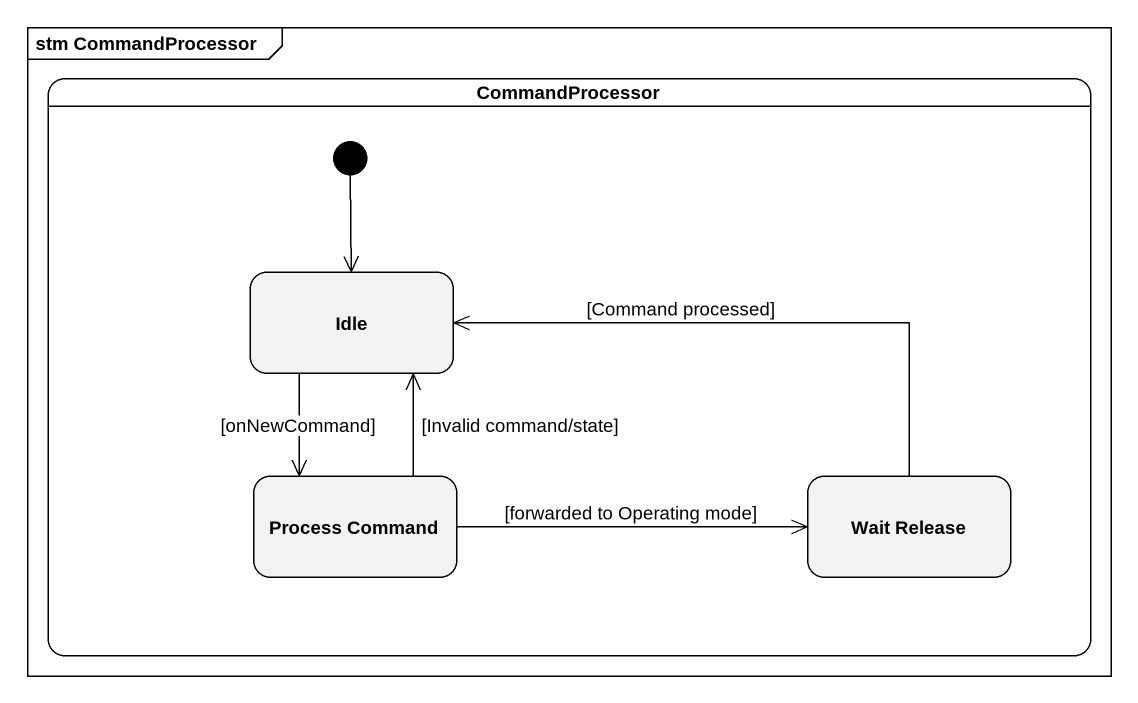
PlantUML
@startuml
mainframe stm CommandProcessor
hide empty description
state CommandProcessor {
  state Idle
  state "Process Command" as Process_Command
  state "Wait Release" as Wait_Release
  [*] --> Idle
}
Idle --> Process_Command : [onNewCommand]
Process_Command -up-> Idle : [Invalid command/state]
Process_Command -right-> Wait_Release : [forwarded to Operating mode]
Wait_Release -left-> Idle : [Command processed]
@enduml
